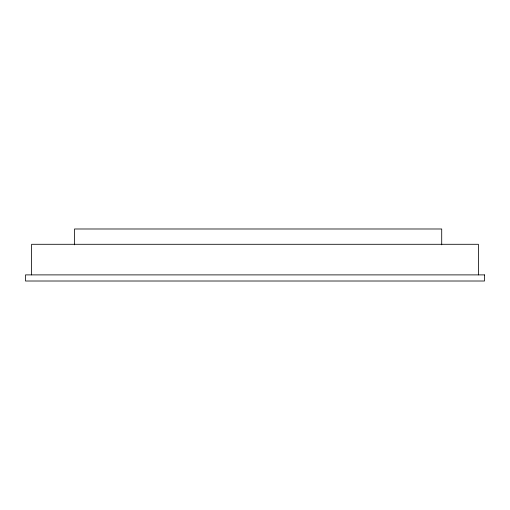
<?xml version="1.0" encoding="UTF-8"?>
<svg xmlns="http://www.w3.org/2000/svg" width="510" height="510" viewBox="0 0 510 510"><rect width="100%" height="100%" fill="white"/><g stroke="black" fill="none" stroke-linecap="round" stroke-linejoin="round"><path stroke-width="0.76" d="M478.38 274.89L478.38 244.29L31.62 244.29L31.62 274.89M441.711 244.819L441.711 228.99L74.511 228.99L74.511 244.819M484.5 274.89L25.5 274.89L25.5 281.01L484.5 281.01L484.5 274.89"/></g></svg>
